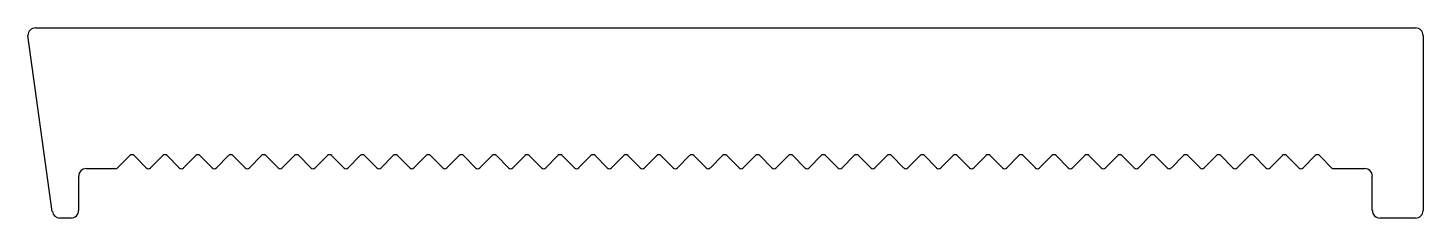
# Model space of a CAD drawing. Extents: x -2 to 138, y 0 to 19.
import ezdxf

# ---------------------------------------------------------------- set-up
doc = ezdxf.new("R2010")
doc.units = 0
doc.layers.get('0').update_dxf_attribs({"linetype": 'CONTINUOUS'})

msp = doc.modelspace()

# ---------------------------------------------------------------- linework, layer by layer
for p, q in [((0.33, 0.83), (-2.12, 18.46)), ((-1.35, 19.22), (136.82, 19.22)), ((137.58, 18.46), (137.58, 0.93)), ((8.09, 6.43), (6.87, 5.21)), ((9.74, 5.21), (8.52, 6.43)), ((11.39, 6.43), (10.17, 5.21)), ((13.04, 5.21), (11.82, 6.43)), ((14.69, 6.43), (13.46, 5.21)), ((16.34, 5.21), (15.11, 6.43)), ((17.98, 6.43), (16.76, 5.21)), ((19.63, 5.21), (18.41, 6.43)), ((21.28, 6.43), (20.06, 5.21)), ((22.93, 5.21), (21.71, 6.43)), ((24.58, 6.43), (23.35, 5.21)), ((26.23, 5.21), (25, 6.43)), ((27.88, 6.43), (26.65, 5.21)), ((29.52, 5.21), (28.3, 6.43)), ((31.17, 6.43), (29.95, 5.21)), ((32.82, 5.21), (31.6, 6.43)), ((34.47, 6.43), (33.25, 5.21)), ((36.12, 5.21), (34.89, 6.43)), ((37.77, 6.43), (36.54, 5.21)), ((39.42, 5.21), (38.19, 6.43)), ((41.06, 6.43), (39.84, 5.21)), ((42.71, 5.21), (41.49, 6.43)), ((44.36, 6.43), (43.14, 5.21)), ((46.01, 5.21), (44.79, 6.43)), ((47.66, 6.43), (46.43, 5.21)), ((49.31, 5.21), (48.08, 6.43)), ((50.96, 6.43), (49.73, 5.21)), ((52.6, 5.21), (51.38, 6.43)), ((54.25, 6.43), (53.03, 5.21)), ((55.9, 5.21), (54.68, 6.43)), ((57.55, 6.43), (56.33, 5.21)), ((59.2, 5.21), (57.97, 6.43)), ((60.85, 6.43), (59.62, 5.21)), ((62.5, 5.21), (61.27, 6.43)), ((64.14, 6.43), (62.92, 5.21)), ((65.79, 5.21), (64.57, 6.43)), ((67.44, 6.43), (66.22, 5.21)), ((69.09, 5.21), (67.86, 6.43)), ((70.74, 6.43), (69.51, 5.21)), ((72.39, 5.21), (71.16, 6.43)), ((74.03, 6.43), (72.81, 5.21)), ((75.68, 5.21), (74.46, 6.43)), ((77.33, 6.43), (76.11, 5.21)), ((78.98, 5.21), (77.76, 6.43)), ((80.63, 6.43), (79.4, 5.21)), ((82.28, 5.21), (81.05, 6.43)), ((83.93, 6.43), (82.7, 5.21)), ((85.57, 5.21), (84.35, 6.43)), ((87.22, 6.43), (86, 5.21)), ((88.87, 5.21), (87.65, 6.43)), ((90.52, 6.43), (89.3, 5.21)), ((92.17, 5.21), (90.94, 6.43)), ((93.82, 6.43), (92.59, 5.21)), ((95.47, 5.21), (94.24, 6.43)), ((97.11, 6.43), (95.89, 5.21)), ((98.76, 5.21), (97.54, 6.43)), ((100.41, 6.43), (99.19, 5.21)), ((102.06, 5.21), (100.84, 6.43)), ((103.71, 6.43), (102.48, 5.21)), ((105.36, 5.21), (104.13, 6.43)), ((107.01, 6.43), (105.78, 5.21)), ((108.65, 5.21), (107.43, 6.43)), ((110.3, 6.43), (109.08, 5.21)), ((111.95, 5.21), (110.73, 6.43)), ((113.6, 6.43), (112.38, 5.21)), ((115.25, 5.21), (114.02, 6.43)), ((116.9, 6.43), (115.67, 5.21)), ((118.55, 5.21), (117.32, 6.43)), ((120.19, 6.43), (118.97, 5.21)), ((121.84, 5.21), (120.62, 6.43)), ((123.49, 6.43), (122.27, 5.21)), ((125.14, 5.21), (123.91, 6.43)), ((126.79, 6.43), (125.56, 5.21)), ((128.52, 5.12), (127.21, 6.43)), ((2.96, 4.36), (2.96, 0.93)), ((6.66, 5.12), (3.73, 5.12)), ((131.74, 5.12), (128.52, 5.12)), ((132.5, 0.93), (132.5, 4.36)), ((2.2, 0.17), (1.09, 0.17)), ((136.82, 0.17), (133.27, 0.17))]:
    msp.add_line(p, q)
for centre, radius, start, end in [((-1.35, 18.46), 0.762, 90, 180), ((136.82, 18.46), 0.762, 0, 90), ((8.31, 6.22), 0.3, 45, 135), ((11.6, 6.22), 0.3, 45, 135), ((14.9, 6.22), 0.3, 45, 135), ((18.2, 6.22), 0.3, 45, 135), ((21.49, 6.22), 0.3, 45, 135), ((24.79, 6.22), 0.3, 45, 135), ((28.09, 6.22), 0.3, 45, 135), ((31.39, 6.22), 0.3, 45, 135), ((34.68, 6.22), 0.3, 45, 135), ((37.98, 6.22), 0.3, 45, 135), ((41.28, 6.22), 0.3, 45, 135), ((44.57, 6.22), 0.3, 45, 135), ((47.87, 6.22), 0.3, 45, 135), ((51.17, 6.22), 0.3, 45, 135), ((54.46, 6.22), 0.3, 45, 135), ((57.76, 6.22), 0.3, 45, 135), ((61.06, 6.22), 0.3, 45, 135), ((64.36, 6.22), 0.3, 45, 135), ((67.65, 6.22), 0.3, 45, 135), ((70.95, 6.22), 0.3, 45, 135), ((74.25, 6.22), 0.3, 45, 135), ((77.54, 6.22), 0.3, 45, 135), ((80.84, 6.22), 0.3, 45, 135), ((84.14, 6.22), 0.3, 45, 135), ((87.44, 6.22), 0.3, 45, 135), ((90.73, 6.22), 0.3, 45, 135), ((94.03, 6.22), 0.3, 45, 135), ((97.33, 6.22), 0.3, 45, 135), ((100.62, 6.22), 0.3, 45, 135), ((103.92, 6.22), 0.3, 45, 135), ((107.22, 6.22), 0.3, 45, 135), ((110.51, 6.22), 0.3, 45, 134.9937), ((113.81, 6.22), 0.3, 45, 135), ((117.11, 6.22), 0.3, 45, 134.9937), ((120.41, 6.22), 0.3, 45, 135), ((123.7, 6.22), 0.3, 45, 135), ((127, 6.22), 0.3, 45, 135), ((3.73, 4.36), 0.762, 90, 180), ((6.66, 5.42), 0.3, 269.9951, 315), ((9.95, 5.42), 0.3, 225, 315), ((13.25, 5.42), 0.3, 225, 315), ((16.55, 5.42), 0.3, 225, 315), ((19.85, 5.42), 0.3, 225, 315), ((23.14, 5.42), 0.3, 225, 315), ((26.44, 5.42), 0.3, 225, 315), ((29.74, 5.42), 0.3, 225, 315), ((33.03, 5.42), 0.3, 225, 315), ((36.33, 5.42), 0.3, 225, 315), ((39.63, 5.42), 0.3, 225, 315), ((42.92, 5.42), 0.3, 225, 315), ((46.22, 5.42), 0.3, 225, 315), ((49.52, 5.42), 0.3, 225, 315), ((52.82, 5.42), 0.3, 225, 315), ((56.11, 5.42), 0.3, 225, 314.9937), ((59.41, 5.42), 0.3, 225, 315), ((62.71, 5.42), 0.3, 225, 314.9937), ((66, 5.42), 0.3, 225, 315), ((69.3, 5.42), 0.3, 225, 315), ((72.6, 5.42), 0.3, 225, 315), ((75.9, 5.42), 0.3, 225, 315), ((79.19, 5.42), 0.3, 225, 315), ((82.49, 5.42), 0.3, 225, 315), ((85.79, 5.42), 0.3, 225, 315), ((89.08, 5.42), 0.3, 225, 315), ((92.38, 5.42), 0.3, 225, 315), ((95.68, 5.42), 0.3, 225, 315), ((98.97, 5.42), 0.3, 225, 315), ((102.27, 5.42), 0.3, 225, 315), ((105.57, 5.42), 0.3, 225, 315), ((108.87, 5.42), 0.3, 225, 315), ((112.16, 5.42), 0.3, 225, 315), ((115.46, 5.42), 0.3, 225, 315), ((118.76, 5.42), 0.3, 225, 315), ((122.05, 5.42), 0.3, 225, 315), ((125.35, 5.42), 0.3, 225, 315), ((131.74, 4.36), 0.762, 0, 90), ((1.09, 0.93), 0.762, 187.9072, 270), ((2.2, 0.93), 0.762, 270, 360), ((133.27, 0.93), 0.762, 180, 270), ((136.82, 0.93), 0.762, 270, 360)]:
    msp.add_arc(centre, radius, start, end)

doc.saveas('drawing.dxf')
